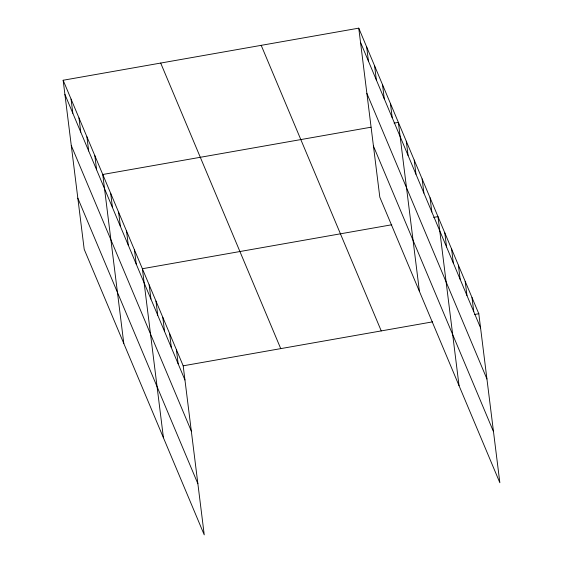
<?xml version="1.0" encoding="UTF-8"?>
<svg xmlns="http://www.w3.org/2000/svg" width="563" height="563" viewBox="0 0 563 563"><rect width="100%" height="100%" fill="white"/><g stroke="black" fill="none" stroke-linecap="round" stroke-linejoin="round"><path stroke-width="0.84" d="M63.147 80.249L183.186 365.816L204.242 534.85L84.197 249.282L63.147 80.249L358.758 28.15L478.803 313.718L499.853 482.751L379.814 197.184L358.758 28.15M370.989 127.21L102.762 174.488L123.811 343.521M394.093 123.142L398.372 122.389L419.428 291.423M391.778 224.764L142.376 268.727L163.432 437.761M433.707 217.374L437.986 216.621L459.042 385.655M183.186 365.816L432.595 321.86M474.525 314.471L478.803 313.718M360.524 42.331L480.57 327.891M366.886 93.43L486.932 378.998M373.445 146.084L493.491 431.645M261.204 45.343L381.25 330.91M160.694 63.056L280.74 348.624M64.914 94.429L184.953 379.997M71.276 145.528L191.321 431.096M77.835 198.183L197.88 483.751M471.998 297.531L473.764 311.712M465.193 281.352L466.959 295.526M458.395 265.166L460.161 279.347M451.589 248.987L453.356 263.167M444.791 232.808L446.558 246.981M430.062 197.775L431.828 211.955M422.137 178.928L423.904 193.109M414.22 160.082L415.98 174.256M406.296 141.236L408.062 155.409M390.448 103.536L392.214 117.716M382.523 84.689L384.29 98.87M374.599 65.843L376.365 80.023M366.682 46.996L368.448 61.177M176.388 349.637L178.154 363.811M169.583 333.451L171.349 347.631M162.784 317.272L164.551 331.445M155.979 301.085L157.746 315.266M149.174 284.906L150.94 299.087M134.451 249.873L136.218 264.054M126.527 231.027L128.294 245.208M118.603 212.181L120.369 226.361M110.686 193.334L112.445 207.515M94.837 155.641L96.604 169.822M86.913 136.795L88.68 150.968M78.989 117.948L80.755 132.122M71.065 99.102L72.831 113.276"/></g></svg>
